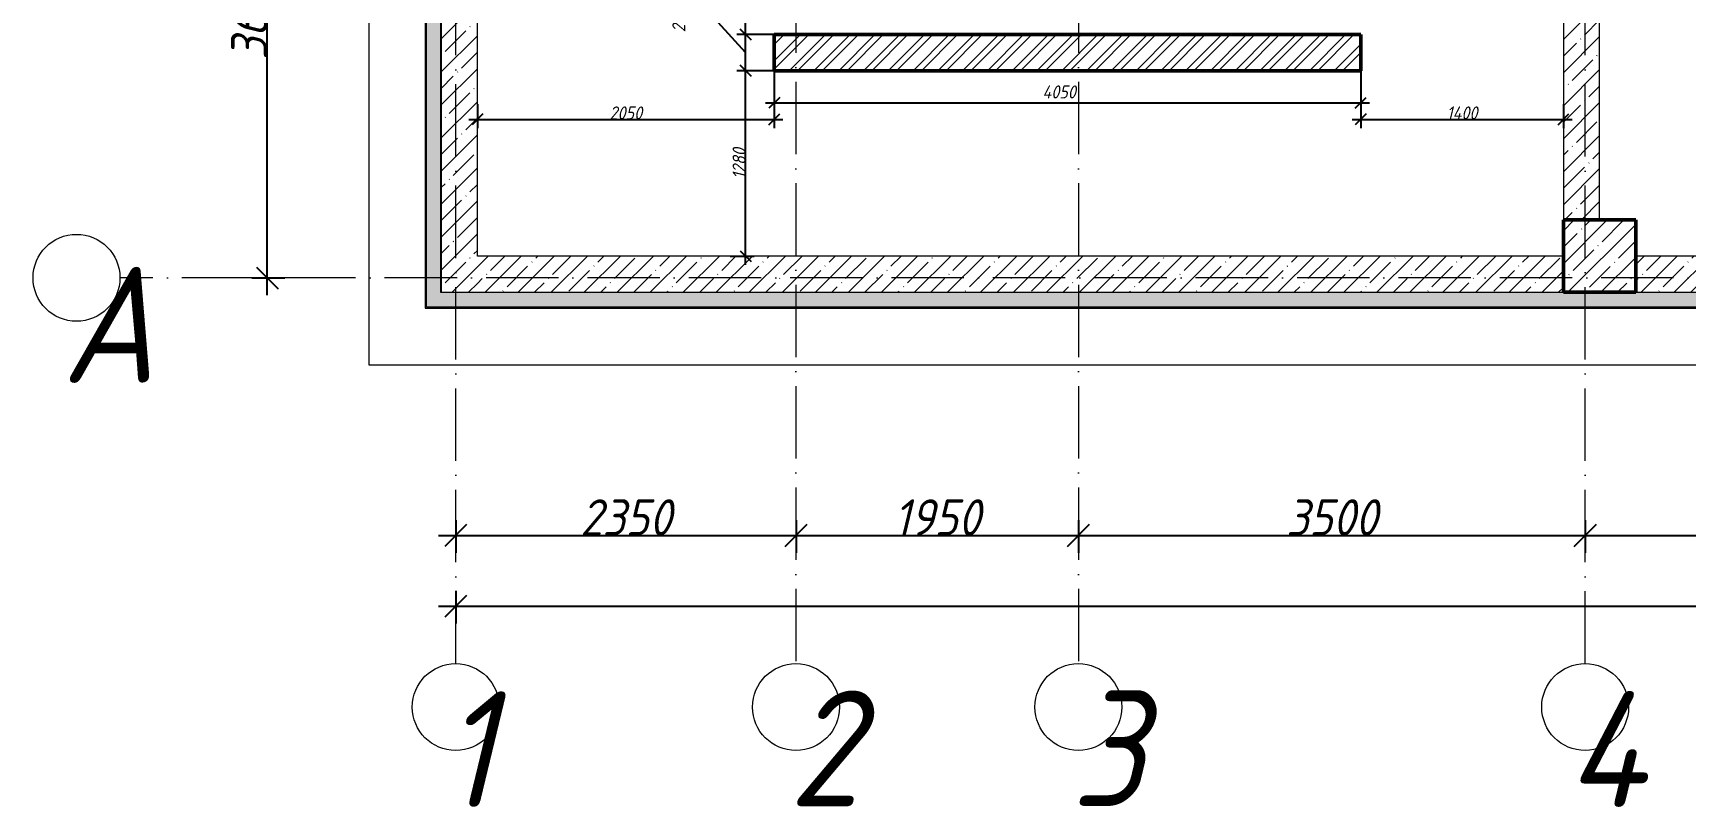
# Model space of a CAD drawing. Header units: millimetres. Extents: x -606178 to 312196, y -19338 to 632709.
# Drawn here: x -605336 to -593921, y 446322 to 451665 of the extents above; entities that cross this region are included whole.
import ezdxf

# ---------------------------------------------------------------- set-up
doc = ezdxf.new("R2010")
doc.units = ezdxf.units.MM
doc.linetypes.add('50_200_ШТРИХ_1Т_ш5_п1_п1_', pattern=[700, 500, -100, 0, -100])
for name, color, linetype, lineweight in [('A-____-____-DIMS', 7, 'Continuous', 9), ('A-FLOR-____-OTLN', 7, 'Continuous', 9), ('A-WALL-____-MCUT', 7, 'Continuous', 13), ('A-WALL-____-MCUT-1', 7, 'Continuous', 9), ('A-WALL-____-MCUT-2', 7, 'Continuous', 50), ('A-WALL-____-MCUT-3', 7, 'Continuous', 9), ('A-WALL-____-PATT-1', 7, 'Continuous', 9), ('S-COLS-____-MCUT', 7, 'Continuous', 50), ('S-COLS-____-OTLN', 7, 'Continuous', 9), ('S-GRID-____-IDEN', 7, 'Continuous', 9), ('S-GRID-____-OTLN-1', 7, '50_200_ШТРИХ_1Т_ш5_п1_п1_', 9)]:
    doc.layers.add(name, color=color, linetype=linetype, lineweight=lineweight)
doc.layers.add('A-WALL-____-PATT-2', color=7, linetype='Continuous', lineweight=9, true_color=0x787878)
doc.styles.add('ISOCPEUR_I', font='isocpeui.ttf', dxfattribs={"width": 0.9, "height": 2.5})
doc.styles.add('ISOCPEUR_I_7', font='isocpeui.ttf', dxfattribs={"width": 0.9, "height": 90})
doc.styles.add('ISOCPEUR_I_9', font='isocpeui.ttf', dxfattribs={"width": 0.9, "height": 250})
doc.dimstyles.new('ISO-1_8_0_9К_СРЕДНИЙ_Кладочные', dxfattribs={"dimscale": 304.8, "dimtxt": 89.638306, "dimasz": 0.246063, "dimexe": 0.19685, "dimexo": 0, "dimgap": 0, "dimtad": 1, "dimdec": 3, "dimrnd": 0.001, "dimdsep": 46, "dimtxsty": 'ISOCPEUR_I_7', "dimblk1": 'OBLIQUE', "dimblk2": 'OBLIQUE', "dimsah": 1, "dimcen": 0.09, "dimdle": 0.19685, "dimazin": 0, "dimtfac": 1, "dimtdec": 4, "dimtix": 1, "dimtmove": 2, "dimatfit": 3, "dimfxl": 1, "dimtvp": 1, "dimtolj": 1, "dimtzin": 0, "dimarcsym": 2})
doc.dimstyles.new('ISO-1_8_0_9К_СРЕДНИЙ_Кладочные_1', dxfattribs={"dimscale": 304.8, "dimtxt": 89.638306, "dimasz": 0.246063, "dimexe": 0.19685, "dimexo": 0, "dimgap": 0, "dimtad": 1, "dimdec": 3, "dimrnd": 0.001, "dimdsep": 46, "dimtxsty": 'ISOCPEUR_I_7', "dimblk1": 'OBLIQUE', "dimblk2": 'OBLIQUE', "dimsah": 1, "dimcen": 0.09, "dimdle": 0.19685, "dimazin": 0, "dimtfac": 1, "dimtdec": 4, "dimtix": 1, "dimtmove": 0, "dimatfit": 3, "dimfxl": 1, "dimtvp": 1, "dimtolj": 1, "dimtzin": 0, "dimarcsym": 2})
doc.dimstyles.new('ISO-1_8_0_9К_СРЕДНИЙ_Кладочные_2', dxfattribs={"dimscale": 304.8, "dimtxt": 89.638306, "dimasz": 0.246063, "dimexe": 0.19685, "dimexo": 0, "dimgap": 0, "dimtad": 1, "dimdec": 3, "dimrnd": 0.001, "dimdsep": 46, "dimtxsty": 'ISOCPEUR_I_7', "dimblk1": 'OBLIQUE', "dimblk2": 'OBLIQUE', "dimsah": 1, "dimcen": 0.09, "dimdle": 0.19685, "dimazin": 0, "dimtfac": 1, "dimtdec": 4, "dimtix": 1, "dimtmove": 1, "dimatfit": 3, "dimfxl": 1, "dimtvp": 1, "dimtolj": 1, "dimtzin": 0, "dimarcsym": 2})
doc.dimstyles.new('ISO-2_5_0_9К_БОЛЬШОЙ_ОСИ', dxfattribs={"dimscale": 304.8, "dimtxt": 248.995294, "dimasz": 0.492126, "dimexe": 0.393701, "dimexo": 0, "dimgap": 0, "dimtad": 1, "dimdec": 0, "dimzin": 0, "dimdsep": 46, "dimtxsty": 'ISOCPEUR_I_9', "dimblk1": 'OBLIQUE', "dimblk2": 'OBLIQUE', "dimsah": 1, "dimcen": 0.09, "dimdle": 0.393701, "dimazin": 0, "dimtfac": 1, "dimtdec": 4, "dimtix": 1, "dimtmove": 0, "dimatfit": 3, "dimfxl": 1, "dimtvp": 1, "dimtolj": 1, "dimtzin": 0, "dimarcsym": 2})
pattern_1 = [(45, (-600067.05, 451794.26), (-114.0493, 114.0493), []), (45, (-599953, 451794.26), (-114.0493, 114.0493), [201.612, -40.322, 3.353, -36.97])]
pattern_2 = [(0, (-600067.05, 451794.26), (120.968, 69.841), [80.645, -161.29]), (120, (-600067.05, 451794.26), (-120.96808, 69.84086), [80.645, -161.29]), (60, (-600067.05, 451794.26), (-8e-05, 139.68186), [0, -161.29, 80.645, 0])]

# ---------------------------------------------------------------- blocks, each defined once
blk = doc.blocks.new('BSC_Колонна _Прямоугольная - 500х500-V92-АР1_Кладочный план подвала в осях 1-64_А-ГГ')
at = {"layer": 'S-COLS-____-OTLN'}
h = blk.add_hatch(dxfattribs=at)
h.set_pattern_fill('FP_104', color=256, style=0, pattern_type=2)
h.set_pattern_definition([(45, (-5550, 1668.96), (-114.0493, 114.0493), []), (45, (-5435.95, 1668.96), (-114.0493, 114.0493), [201.613, -40.323, 3.353, -36.97])])
h.paths.add_polyline_path([(-250, -250), (250, -250), (250, 250), (-250, 250)], flags=0)
at = {"layer": 'S-COLS-____-MCUT'}
for p, q in [((250, 250), (-250, 250)), ((-250, 250), (-250, -250)), ((250, -250), (250, 250)), ((-250, -250), (250, -250))]:
    blk.add_line(p, q, dxfattribs=at)
blk = doc.blocks.new('Ось сетки - Круг_Ø6_00__ISO-2_5_0_9K_-25732049-АР1_Кладочный план подвала в осях 1-64_А-ГГ')
at = {"layer": 'S-GRID-____-IDEN'}
blk.add_circle((0, 0), 3, dxfattribs=at)
blk = doc.blocks.new('_Oblique')
at = {"color": 0, "linetype": 'ByBlock', "lineweight": -2}
blk.add_line((-0.5, -0.5), (0.5, 0.5), dxfattribs=at)
blk = doc.blocks.new('*D3963')
at = {"layer": 'A-____-____-DIMS', "color": 0, "lineweight": -2, "transparency": 16777216}
for p, q in [((-603718, 449855), (-603718, 453745)), ((-603825, 453625), (-603598, 453625)), ((-603825, 449975), (-603598, 449975))]:
    blk.add_line(p, q, dxfattribs=at)
at = {"layer": 'Defpoints', "color": 0, "transparency": 16777216}
for p in [(-603825, 453625), (-603718, 453625), (-603825, 449975)]:
    blk.add_point(p, dxfattribs=at)
at = {"layer": 'A-____-____-DIMS', "color": 0, "lineweight": -2, "transparency": 16777216, "xscale": 150, "yscale": 150, "zscale": 150}
for p, rotation in [((-603718, 453625), 90), ((-603718, 449975), 270)]:
    blk.add_blockref('_Oblique', p, dxfattribs=dict(at, rotation=rotation))
at = {"layer": 'A-____-____-DIMS', "color": 0, "transparency": 16777216, "insert": (-603843, 451800), "char_height": 250, "width": 758.48, "attachment_point": 5, "rotation": 90, "style": 'ISOCPEUR_I_9'}
blk.add_mtext('\\A1;3650', dxfattribs=at)
blk = doc.blocks.new('*D3983')
at = {"layer": 'A-____-____-DIMS', "color": 0, "lineweight": -2, "transparency": 16777216}
for p, q in [((-602417, 448302), (-602417, 448076)), ((-600067, 448302), (-600067, 448076)), ((-602537, 448196), (-599947, 448196))]:
    blk.add_line(p, q, dxfattribs=at)
at = {"layer": 'Defpoints', "color": 0, "transparency": 16777216}
for p in [(-602417, 448302), (-600067, 448302), (-600067, 448196)]:
    blk.add_point(p, dxfattribs=at)
at = {"layer": 'A-____-____-DIMS', "color": 0, "lineweight": -2, "transparency": 16777216, "xscale": 150, "yscale": 150, "zscale": 150, "rotation": 180}
blk.add_blockref('_Oblique', (-602417, 448196), dxfattribs=at)
at = {"layer": 'A-____-____-DIMS', "color": 0, "lineweight": -2, "transparency": 16777216, "xscale": 150, "yscale": 150, "zscale": 150}
blk.add_blockref('_Oblique', (-600067, 448196), dxfattribs=at)
at = {"layer": 'A-____-____-DIMS', "color": 0, "transparency": 16777216, "insert": (-601242, 448321), "char_height": 250, "width": 758.48, "attachment_point": 5, "style": 'ISOCPEUR_I_9'}
blk.add_mtext('\\A1;2350', dxfattribs=at)
blk = doc.blocks.new('*D3984')
at = {"layer": 'A-____-____-DIMS', "color": 0, "lineweight": -2, "transparency": 16777216}
for p, q in [((-600067, 448302), (-600067, 448076)), ((-598117, 448302), (-598117, 448076)), ((-600187, 448196), (-597997, 448196))]:
    blk.add_line(p, q, dxfattribs=at)
at = {"layer": 'Defpoints', "color": 0, "transparency": 16777216}
for p in [(-600067, 448302), (-598117, 448302), (-598117, 448196)]:
    blk.add_point(p, dxfattribs=at)
at = {"layer": 'A-____-____-DIMS', "color": 0, "lineweight": -2, "transparency": 16777216, "xscale": 150, "yscale": 150, "zscale": 150, "rotation": 180}
blk.add_blockref('_Oblique', (-600067, 448196), dxfattribs=at)
at = {"layer": 'A-____-____-DIMS', "color": 0, "lineweight": -2, "transparency": 16777216, "xscale": 150, "yscale": 150, "zscale": 150}
blk.add_blockref('_Oblique', (-598117, 448196), dxfattribs=at)
at = {"layer": 'A-____-____-DIMS', "color": 0, "transparency": 16777216, "insert": (-599092, 448321), "char_height": 250, "width": 701.02, "attachment_point": 5, "style": 'ISOCPEUR_I_9'}
blk.add_mtext('\\A1;1950', dxfattribs=at)
blk = doc.blocks.new('*D3985')
at = {"layer": 'A-____-____-DIMS', "color": 0, "lineweight": -2, "transparency": 16777216}
for p, q in [((-598117, 448302), (-598117, 448076)), ((-594617, 448302), (-594617, 448076)), ((-598237, 448196), (-594497, 448196))]:
    blk.add_line(p, q, dxfattribs=at)
at = {"layer": 'Defpoints', "color": 0, "transparency": 16777216}
for p in [(-598117, 448302), (-594617, 448302), (-594617, 448196)]:
    blk.add_point(p, dxfattribs=at)
at = {"layer": 'A-____-____-DIMS', "color": 0, "lineweight": -2, "transparency": 16777216, "xscale": 150, "yscale": 150, "zscale": 150, "rotation": 180}
blk.add_blockref('_Oblique', (-598117, 448196), dxfattribs=at)
at = {"layer": 'A-____-____-DIMS', "color": 0, "lineweight": -2, "transparency": 16777216, "xscale": 150, "yscale": 150, "zscale": 150}
blk.add_blockref('_Oblique', (-594617, 448196), dxfattribs=at)
at = {"layer": 'A-____-____-DIMS', "color": 0, "transparency": 16777216, "insert": (-596367, 448321), "char_height": 250, "width": 758.48, "attachment_point": 5, "style": 'ISOCPEUR_I_9'}
blk.add_mtext('\\A1;3500', dxfattribs=at)
blk = doc.blocks.new('*D3986')
at = {"layer": 'A-____-____-DIMS', "color": 0, "lineweight": -2, "transparency": 16777216}
for p, q in [((-594617, 448302), (-594617, 448076)), ((-590217, 448302), (-590217, 448076)), ((-594737, 448196), (-590097, 448196))]:
    blk.add_line(p, q, dxfattribs=at)
at = {"layer": 'Defpoints', "color": 0, "transparency": 16777216}
for p in [(-594617, 448302), (-590217, 448302), (-590217, 448196)]:
    blk.add_point(p, dxfattribs=at)
at = {"layer": 'A-____-____-DIMS', "color": 0, "lineweight": -2, "transparency": 16777216, "xscale": 150, "yscale": 150, "zscale": 150, "rotation": 180}
blk.add_blockref('_Oblique', (-594617, 448196), dxfattribs=at)
at = {"layer": 'A-____-____-DIMS', "color": 0, "lineweight": -2, "transparency": 16777216, "xscale": 150, "yscale": 150, "zscale": 150}
blk.add_blockref('_Oblique', (-590217, 448196), dxfattribs=at)
at = {"layer": 'A-____-____-DIMS', "color": 0, "transparency": 16777216, "insert": (-592417, 448321), "char_height": 250, "width": 804.45, "attachment_point": 5, "style": 'ISOCPEUR_I_9'}
blk.add_mtext('\\A1;4400', dxfattribs=at)
blk = doc.blocks.new('*D4014')
at = {"layer": 'A-____-____-DIMS', "color": 0, "lineweight": -2, "transparency": 16777216}
for p, q in [((-602417, 447814), (-602417, 447588)), ((-498917, 447814), (-498917, 447588)), ((-602537, 447708), (-498797, 447708))]:
    blk.add_line(p, q, dxfattribs=at)
at = {"layer": 'Defpoints', "color": 0, "transparency": 16777216}
for p in [(-602417, 447814), (-498917, 447814), (-498917, 447708)]:
    blk.add_point(p, dxfattribs=at)
at = {"layer": 'A-____-____-DIMS', "color": 0, "lineweight": -2, "transparency": 16777216, "xscale": 150, "yscale": 150, "zscale": 150, "rotation": 180}
blk.add_blockref('_Oblique', (-602417, 447708), dxfattribs=at)
at = {"layer": 'A-____-____-DIMS', "color": 0, "lineweight": -2, "transparency": 16777216, "xscale": 150, "yscale": 150, "zscale": 150}
blk.add_blockref('_Oblique', (-498917, 447708), dxfattribs=at)
at = {"layer": 'A-____-____-DIMS', "color": 0, "transparency": 16777216, "insert": (-550667, 447833), "char_height": 250, "width": 1080.26, "attachment_point": 5, "style": 'ISOCPEUR_I_9'}
blk.add_mtext('\\A1;103500', dxfattribs=at)
blk = doc.blocks.new('*D4116')
at = {"layer": 'A-____-____-DIMS', "color": 0, "lineweight": -2, "transparency": 16777216}
for p, q in [((-600217, 451405), (-600217, 451009)), ((-602267, 451175), (-602267, 451009)), ((-602327, 451069), (-600157, 451069))]:
    blk.add_line(p, q, dxfattribs=at)
at = {"layer": 'Defpoints', "color": 0, "transparency": 16777216}
for p in [(-600217, 451405), (-602267, 451175), (-600217, 451069)]:
    blk.add_point(p, dxfattribs=at)
at = {"layer": 'A-____-____-DIMS', "color": 0, "lineweight": -2, "transparency": 16777216, "xscale": 75, "yscale": 75, "zscale": 75, "rotation": 180}
blk.add_blockref('_Oblique', (-602267, 451069), dxfattribs=at)
at = {"layer": 'A-____-____-DIMS', "color": 0, "lineweight": -2, "transparency": 16777216, "xscale": 75, "yscale": 75, "zscale": 75}
blk.add_blockref('_Oblique', (-600217, 451069), dxfattribs=at)
at = {"layer": 'A-____-____-DIMS', "color": 0, "transparency": 16777216, "insert": (-601242, 451114), "char_height": 90, "width": 546.1, "attachment_point": 5, "style": 'ISOCPEUR_I_7'}
blk.add_mtext('\\A1;2050', dxfattribs=at)
blk = doc.blocks.new('*D4117')
at = {"layer": 'A-____-____-DIMS', "color": 0, "lineweight": -2, "transparency": 16777216}
for p, q in [((-600217, 451405), (-600217, 451124)), ((-596167, 451405), (-596167, 451124)), ((-600277, 451184), (-596107, 451184))]:
    blk.add_line(p, q, dxfattribs=at)
at = {"layer": 'Defpoints', "color": 0, "transparency": 16777216}
for p in [(-600217, 451405), (-596167, 451405), (-596167, 451184)]:
    blk.add_point(p, dxfattribs=at)
at = {"layer": 'A-____-____-DIMS', "color": 0, "lineweight": -2, "transparency": 16777216, "xscale": 75, "yscale": 75, "zscale": 75, "rotation": 180}
blk.add_blockref('_Oblique', (-600217, 451184), dxfattribs=at)
at = {"layer": 'A-____-____-DIMS', "color": 0, "lineweight": -2, "transparency": 16777216, "xscale": 75, "yscale": 75, "zscale": 75}
blk.add_blockref('_Oblique', (-596167, 451184), dxfattribs=at)
at = {"layer": 'A-____-____-DIMS', "color": 0, "transparency": 16777216, "insert": (-598365, 451304), "char_height": 90, "width": 562.65, "attachment_point": 1, "line_spacing_factor": 1.149209, "style": 'ISOCPEUR_I_7'}
blk.add_mtext('\\A1;4050', dxfattribs=at)
blk = doc.blocks.new('*D4118')
at = {"layer": 'A-____-____-DIMS', "color": 0, "lineweight": -2, "transparency": 16777216}
for p, q in [((-596167, 451405), (-596167, 451009)), ((-594767, 451175), (-594767, 451009)), ((-596227, 451069), (-594707, 451069))]:
    blk.add_line(p, q, dxfattribs=at)
at = {"layer": 'Defpoints', "color": 0, "transparency": 16777216}
for p in [(-596167, 451405), (-594767, 451175), (-594767, 451069)]:
    blk.add_point(p, dxfattribs=at)
at = {"layer": 'A-____-____-DIMS', "color": 0, "lineweight": -2, "transparency": 16777216, "xscale": 75, "yscale": 75, "zscale": 75, "rotation": 180}
blk.add_blockref('_Oblique', (-596167, 451069), dxfattribs=at)
at = {"layer": 'A-____-____-DIMS', "color": 0, "lineweight": -2, "transparency": 16777216, "xscale": 75, "yscale": 75, "zscale": 75}
blk.add_blockref('_Oblique', (-594767, 451069), dxfattribs=at)
at = {"layer": 'A-____-____-DIMS', "color": 0, "transparency": 16777216, "insert": (-595467, 451114), "char_height": 90, "width": 521.28, "attachment_point": 5, "style": 'ISOCPEUR_I_7'}
blk.add_mtext('\\A1;1400', dxfattribs=at)
blk = doc.blocks.new('*D4119')
at = {"layer": 'A-____-____-DIMS', "color": 0, "lineweight": -2, "transparency": 16777216}
for p, q in [((-600415, 450065), (-600415, 451465)), ((-600217, 451405), (-600475, 451405)), ((-600521, 450125), (-600355, 450125))]:
    blk.add_line(p, q, dxfattribs=at)
at = {"layer": 'Defpoints', "color": 0, "transparency": 16777216}
for p in [(-600415, 451405), (-600217, 451405), (-600521, 450125)]:
    blk.add_point(p, dxfattribs=at)
at = {"layer": 'A-____-____-DIMS', "color": 0, "lineweight": -2, "transparency": 16777216, "xscale": 75, "yscale": 75, "zscale": 75}
for p, rotation in [((-600415, 451405), 90), ((-600415, 450125), 270)]:
    blk.add_blockref('_Oblique', p, dxfattribs=dict(at, rotation=rotation))
at = {"layer": 'A-____-____-DIMS', "color": 0, "transparency": 16777216, "insert": (-600460, 450765), "char_height": 90, "width": 504.73, "attachment_point": 5, "rotation": 90, "style": 'ISOCPEUR_I_7'}
blk.add_mtext('\\A1;1280', dxfattribs=at)
blk = doc.blocks.new('*D4120')
at = {"layer": 'A-____-____-DIMS', "color": 0, "lineweight": -2, "transparency": 16777216}
for p, q in [((-600861, 452021), (-601033, 452021)), ((-600415, 451530), (-600861, 452021)), ((-600415, 451345), (-600415, 451715)), ((-600217, 451655), (-600475, 451655)), ((-600217, 451405), (-600475, 451405))]:
    blk.add_line(p, q, dxfattribs=at)
at = {"layer": 'Defpoints', "color": 0, "transparency": 16777216}
for p in [(-600415, 451655), (-600217, 451655), (-600217, 451405)]:
    blk.add_point(p, dxfattribs=at)
at = {"layer": 'A-____-____-DIMS', "color": 0, "lineweight": -2, "transparency": 16777216, "xscale": 75, "yscale": 75, "zscale": 75}
for p, rotation in [((-600415, 451655), 90), ((-600415, 451405), 270)]:
    blk.add_blockref('_Oblique', p, dxfattribs=dict(at, rotation=rotation))
at = {"layer": 'A-____-____-DIMS', "color": 0, "transparency": 16777216, "insert": (-600921, 451671), "char_height": 90, "width": 409.58, "attachment_point": 1, "rotation": 90, "line_spacing_factor": 1.149209, "style": 'ISOCPEUR_I_7'}
blk.add_mtext('\\A1;250', dxfattribs=at)
blk = doc.blocks.new('*D4121')
at = {"layer": 'A-____-____-DIMS', "color": 0, "lineweight": -2, "transparency": 16777216}
for p, q in [((-599527, 453525), (-600475, 453525)), ((-600415, 451595), (-600415, 453585)), ((-600217, 451655), (-600475, 451655))]:
    blk.add_line(p, q, dxfattribs=at)
at = {"layer": 'Defpoints', "color": 0, "transparency": 16777216}
for p in [(-600415, 453525), (-599527, 453525), (-600217, 451655)]:
    blk.add_point(p, dxfattribs=at)
at = {"layer": 'A-____-____-DIMS', "color": 0, "lineweight": -2, "transparency": 16777216, "xscale": 75, "yscale": 75, "zscale": 75}
for p, rotation in [((-600415, 453525), 90), ((-600415, 451655), 270)]:
    blk.add_blockref('_Oblique', p, dxfattribs=dict(at, rotation=rotation))
at = {"layer": 'A-____-____-DIMS', "color": 0, "transparency": 16777216, "insert": (-600461, 452590), "char_height": 90, "width": 504.73, "attachment_point": 5, "rotation": 90, "style": 'ISOCPEUR_I_7'}
blk.add_mtext('\\A1;1870', dxfattribs=at)

msp = doc.modelspace()

# ---------------------------------------------------------------- hatches: boundary and pattern name
at = {"layer": 'A-WALL-____-PATT-1'}
h = msp.add_hatch(dxfattribs=at)
h.set_pattern_fill('FP_91', color=256, style=0, pattern_type=2)
h.set_pattern_definition(pattern_2)
h.paths.add_polyline_path([(-602519.047, 449773.3011), (-602519.047, 499527.3011), (-602619.047, 499527.3011), (-602619.047, 449773.3011)], flags=0)
h = msp.add_hatch(dxfattribs=at)
h.set_pattern_fill('FP_1', color=256, style=0, pattern_type=2)
h.set_pattern_definition(pattern_1)
h.paths.add_polyline_path([(-602267.047, 449875.3011), (-602267.047, 457625.3011), (-602517.047, 457625.3011), (-602517.047, 449875.3011)], flags=0)
h = msp.add_hatch(dxfattribs=at)
h.set_pattern_fill('FP_1', color=256, style=0, pattern_type=2)
h.set_pattern_definition(pattern_1)
h.paths.add_polyline_path([(-594517.047, 450375.3011), (-594517.047, 453525.3011), (-594767.047, 453525.3011), (-594767.047, 450375.3011)], flags=0)
h = msp.add_hatch(dxfattribs=at)
h.set_pattern_fill('FP_1', color=256, style=0, pattern_type=2)
h.set_pattern_definition(pattern_1)
h.paths.add_polyline_path([(-594767.047, 449875.3011), (-594767.047, 450125.3011), (-602267.047, 450125.3011), (-602267.047, 449875.3011), (-600082.4148, 449875.3011)], flags=0)
h = msp.add_hatch(dxfattribs=at)
h.set_pattern_fill('FP_1', color=256, style=0, pattern_type=2)
h.set_pattern_definition(pattern_1)
h.paths.add_polyline_path([(-589667.047, 449875.3011), (-589667.047, 450125.3011), (-594267.047, 450125.3011), (-594267.047, 449875.3011), (-593012.4019, 449875.3011)], flags=0)
h = msp.add_hatch(dxfattribs=at)
h.set_pattern_fill('FP_91', color=256, style=0, pattern_type=2)
h.set_pattern_definition(pattern_2)
h.paths.add_polyline_path([(-498715.047, 449773.3011), (-498715.047, 449873.3011), (-602519.047, 449873.3011), (-602519.047, 449773.3011), (-501102.2341, 449773.3011)], flags=0)
at = {"layer": 'A-WALL-____-PATT-2'}
h = msp.add_hatch(dxfattribs=at)
h.set_pattern_fill('FP_5', color=256, style=0, pattern_type=2)
h.set_pattern_definition([(45, (-600067.05, 451794.26), (-85.5366, 85.5366), []), (45, (-600010.02, 451794.26), (-85.5366, 85.5366), [])])
h.paths.add_polyline_path([(-596167.047, 451405.3011), (-596167.047, 451655.3011), (-600217.047, 451655.3011), (-600217.047, 451405.3011), (-600082.4148, 451405.3011)], flags=0)

# ---------------------------------------------------------------- linework, layer by layer
at = {"layer": 'A-FLOR-____-OTLN'}
for p, q in [((-603017.047, 452244.8253), (-603017.047, 449375.3011)), ((-603017.047, 449375.3011), (-561767.047, 449375.3011))]:
    msp.add_line(p, q, dxfattribs=at)
at = {"layer": 'A-WALL-____-MCUT'}
for p, q in [((-602627.047, 499635.3011), (-602627.047, 449765.3011)), ((-602619.047, 449773.3011), (-602619.047, 499627.3011)), ((-602627.047, 449765.3011), (-498707.047, 449765.3011)), ((-498715.047, 449773.3011), (-602619.047, 449773.3011))]:
    msp.add_line(p, q, dxfattribs=at)
at = {"layer": 'A-WALL-____-MCUT-1'}
for p, q in [((-602517.047, 457625.3011), (-602517.047, 449875.3011)), ((-602267.047, 450125.3011), (-602267.047, 457625.3011)), ((-594517.047, 450375.3011), (-594517.047, 457375.3011)), ((-594767.047, 453525.3011), (-594767.047, 450375.3011)), ((-594767.047, 450125.3011), (-602267.047, 450125.3011)), ((-589667.047, 450125.3011), (-594267.047, 450125.3011)), ((-602517.047, 449875.3011), (-594767.047, 449875.3011)), ((-594267.047, 449875.3011), (-589667.047, 449875.3011))]:
    msp.add_line(p, q, dxfattribs=at)
at = {"layer": 'A-WALL-____-MCUT-2'}
for p, q in [((-596167.047, 451655.3011), (-600217.047, 451655.3011)), ((-600217.047, 451655.3011), (-600217.047, 451405.3011)), ((-596167.047, 451405.3011), (-596167.047, 451655.3011)), ((-600217.047, 451405.3011), (-596167.047, 451405.3011))]:
    msp.add_line(p, q, dxfattribs=at)
at = {"layer": 'A-WALL-____-MCUT-3'}
for p, q in [((-602519.047, 449873.3011), (-602519.047, 499527.3011)), ((-498815.047, 449873.3011), (-602519.047, 449873.3011))]:
    msp.add_line(p, q, dxfattribs=at)
at = {"layer": 'S-GRID-____-OTLN-1'}
for p, q in [((-602417.047, 447311.6528), (-602417.047, 501675.2188)), ((-594617.047, 447311.6528), (-594617.047, 501675.2188)), ((-600067.047, 458329.2751), (-600067.047, 447311.6528)), ((-598117.047, 458329.2751), (-598117.047, 447311.6528)), ((-495992.6403, 449975.3011), (-604735.8172, 449975.3011))]:
    msp.add_line(p, q, dxfattribs=at)

# ---------------------------------------------------------------- block references
at = {"layer": 'S-COLS-____-OTLN'}
msp.add_blockref('BSC_Колонна _Прямоугольная - 500х500-V92-АР1_Кладочный план подвала в осях 1-64_А-ГГ', (-594517.047, 450125.3011), dxfattribs=at)
at = {"layer": 'S-GRID-____-IDEN', "xscale": 99.99999999999993, "yscale": 99.99999999999993, "zscale": 99.99999999999993}
for p, rotation in [((-605035.8172, 449975.3011), 89.99999999999982), ((-600067.047, 447011.6528), 180), ((-598117.047, 447011.6528), 180)]:
    msp.add_blockref('Ось сетки - Круг_Ø6_00__ISO-2_5_0_9K_-25732049-АР1_Кладочный план подвала в осях 1-64_А-ГГ', p, dxfattribs=dict(at, rotation=rotation))
for p in [(-602417.047, 447011.6528), (-594617.047, 447011.6528)]:
    msp.add_blockref('Ось сетки - Круг_Ø6_00__ISO-2_5_0_9K_-25732049-АР1_Кладочный план подвала в осях 1-64_А-ГГ', p, dxfattribs=at)

# ---------------------------------------------------------------- texts
at = {"layer": 'S-GRID-____-IDEN', "char_height": 800, "attachment_point": 1, "style": 'ISOCPEUR_I'}
for s, insert, width in [('\\fISOCPEUR|b0|i1|c204|p34|;\\W.9;А', (-605140.3376, 450051.377), 252.531562), ('\\fISOCPEUR|b0|i1|c204|p34|;\\W.9;1', (-602514.8753, 447120.4275), 144.30375), ('\\fISOCPEUR|b0|i1|c204|p34|;\\W.9;2', (-600118.1686, 447125.5865), 202.02525), ('\\fISOCPEUR|b0|i1|c204|p34|;\\W.9;3', (-598168.1686, 447125.5865), 202.02525), ('\\fISOCPEUR|b0|i1|c204|p34|;\\W.9;4', (-594747.7253, 447120.4275), 223.670812)]:
    msp.add_mtext(s, dxfattribs=dict(at, insert=insert, width=width))

# ---------------------------------------------------------------- dimensions: what is measured, and where the dimension line sits
at = {"layer": 'A-____-____-DIMS'}
for base, p1, p2, dimstyle, override, picture, middle in [((-603718.4425, 453625.3011), (-603824.5086, 449975.3011), (-603824.5086, 453625.3011), 'ISO-2_5_0_9К_БОЛЬШОЙ_ОСИ', {"dimtxt": 400, "dimpost": '<>', "dimfxl": 3650}, '*D3963', (-603843.4425, 451800.3011)), ((-600415.2294, 453525.3011), (-600217.047, 451655.3011), (-599527.047, 453525.3011), 'ISO-1_8_0_9К_СРЕДНИЙ_Кладочные', {"dimtxt": 400, "dimpost": '<>', "dimfxl": 1993.238571}, '*D4121', (-600460.8089, 452590.3011)), ((-600415.2294, 451405.3011), (-600521.2954, 450125.3011), (-600217.047, 451405.3011), 'ISO-1_8_0_9К_СРЕДНИЙ_Кладочные', {"dimtxt": 400, "dimpost": '<>', "dimfxl": 1315.66223}, '*D4119', (-600460.2294, 450765.3011))]:
    dim = msp.add_linear_dim(base=base, p1=p1, p2=p2, angle=90, dimstyle=dimstyle, override=override, dxfattribs=at)
    dim.commit()
    dim.dimension.update_dxf_attribs({"geometry": picture, "text_midpoint": middle})
dim = msp.add_linear_dim(base=(-600415.2294, 451655.3011), p1=(-600217.047, 451405.3011), p2=(-600217.047, 451655.3011), angle=90, dimstyle='ISO-1_8_0_9К_СРЕДНИЙ_Кладочные_2', override={"dimtxt": 400, "dimpost": '<>', "dimfxl": 250}, dxfattribs=at)
dim.commit()
dim.dimension.update_dxf_attribs({"geometry": '*D4120', "text_midpoint": (-600861.1615, 452020.7002), "dimtype": 160, "text_rotation": 90})
for base, p1, p2, dimstyle, override, picture, middle in [((-600217.047, 451068.9816), (-602267.047, 451175.0476), (-600217.047, 451405.3011), 'ISO-1_8_0_9К_СРЕДНИЙ_Кладочные', {"dimtxt": 400, "dimpost": '<>', "dimfxl": 2062.890372}, '*D4116', (-601242.047, 451113.9816)), ((-594767.047, 451068.9816), (-596167.047, 451405.3011), (-594767.047, 451175.0476), 'ISO-1_8_0_9К_СРЕДНИЙ_Кладочные', {"dimtxt": 400, "dimpost": '<>', "dimfxl": 1418.808192}, '*D4118', (-595467.047, 451113.9816)), ((-600067.047, 448195.7362), (-602417.047, 448301.8022), (-600067.047, 448301.8022), 'ISO-2_5_0_9К_БОЛЬШОЙ_ОСИ', {"dimtxt": 400, "dimpost": '<>', "dimfxl": 2350}, '*D3983', (-601242.047, 448320.7362)), ((-598117.047, 448195.7362), (-600067.047, 448301.8022), (-598117.047, 448301.8022), 'ISO-2_5_0_9К_БОЛЬШОЙ_ОСИ', {"dimtxt": 400, "dimpost": '<>', "dimfxl": 1950}, '*D3984', (-599092.047, 448320.7362)), ((-594617.047, 448195.7362), (-598117.047, 448301.8022), (-594617.047, 448301.8022), 'ISO-2_5_0_9К_БОЛЬШОЙ_ОСИ', {"dimtxt": 400, "dimpost": '<>', "dimfxl": 3500}, '*D3985', (-596367.047, 448320.7362)), ((-590217.047, 448195.7362), (-594617.047, 448301.8022), (-590217.047, 448301.8022), 'ISO-2_5_0_9К_БОЛЬШОЙ_ОСИ', {"dimtxt": 400, "dimpost": '<>', "dimfxl": 4400}, '*D3986', (-592417.047, 448320.7362)), ((-498917.047, 447707.5291), (-602417.047, 447813.5951), (-498917.047, 447813.5951), 'ISO-2_5_0_9К_БОЛЬШОЙ_ОСИ', {"dimtxt": 400, "dimpost": '<>', "dimfxl": 103500}, '*D4014', (-550667.047, 447832.5291))]:
    dim = msp.add_linear_dim(base=base, p1=p1, p2=p2, dimstyle=dimstyle, override=override, dxfattribs=at)
    dim.commit()
    dim.dimension.update_dxf_attribs({"geometry": picture, "text_midpoint": middle})
dim = msp.add_linear_dim(base=(-596167.047, 451184.1436), p1=(-600217.047, 451405.3011), p2=(-596167.047, 451405.3011), dimstyle='ISO-1_8_0_9К_СРЕДНИЙ_Кладочные_1', override={"dimtxt": 400, "dimpost": '<>', "dimfxl": 4050}, dxfattribs=at)
dim.commit()
dim.dimension.update_dxf_attribs({"geometry": '*D4117', "text_midpoint": (-598083.5694, 451184.1436), "dimtype": 160})

doc.saveas('drawing.dxf')
